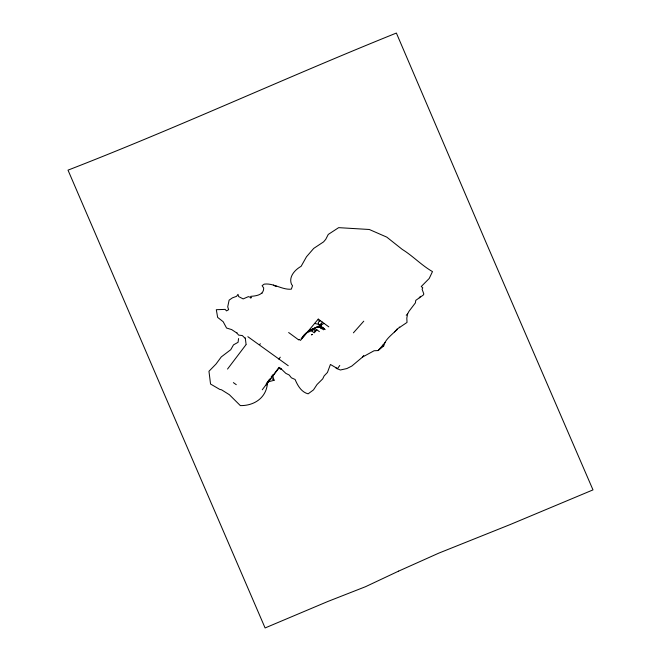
<?xml version="1.0" encoding="UTF-8"?>
<svg xmlns="http://www.w3.org/2000/svg" width="661" height="661" viewBox="0 0 661 661"><rect width="100%" height="100%" fill="white"/><g stroke="black" fill="none" stroke-linecap="round" stroke-linejoin="round"><path stroke-width="0.99" d="M339.771 365.459L337.391 368.772L340.341 370.003L346.851 368.565L351.834 366.054L362.55 357.064L374.068 350.76L378.142 350.553L383.677 345.992C385.239 338.82 392.89 334.259 397.385 328.914L407.019 322.436L406.821 318.032L407.597 313.975L408.952 311.356L415.364 302.928L415.786 300.35L423.28 295.054L423.833 294.013L422.098 289.221L422.767 287.799L421.239 286.535L429.22 278.471L432.476 271.597C421.544 265.325 412.976 256.03 402.268 249.412L386.801 237.134L369.309 229.491L338.655 227.648L328.277 234.424L325.716 239.373L323.576 241.868L313.727 248.404L306.497 256.757L301.135 266.3C294.988 269.746 288.427 276.744 291.484 284.255L292.542 285.709L291.327 289.171C282.148 290.063 273.596 282.867 264.193 284.139L262.103 285.668L263.689 287.989C263.946 294.938 256.237 295.954 250.85 296.335L250.783 298.235M238.571 338.548L238.067 342.315L233.507 344.86L230.755 349.694L221.286 356.907L216.007 364.054L208.959 371.275L210.545 384.033L219.782 389.42L221.526 389.792L229.384 394.724L240.348 405.606C254.642 405.821 266.937 397.377 267.531 382.05L274.084 380.282L272.357 374.878M246.057 344.133L245.264 337.887M271.77 377.489L279.008 367.954L280.875 369.425L281.33 368.83M318.668 327.021L318.04 327.426M267.573 382.033L269.581 379.059M270.762 378.811L266.16 385.066M288.642 332.524L298.698 339.919L299.094 339.39L300.482 340.374L318.247 319.114L328.823 326.865M262.268 389.783L279.099 367.309M246.132 344.53L227.524 369.061M259.864 344.373L260.351 343.72M362.55 357.064L363.773 355.428M278.826 359.088L280.289 357.188M419.248 297.83L420.479 296.343M378.142 350.553L385.156 342.497M394.543 331.946L397.154 329.343M320.378 320.709C315.074 323.345 320.982 327.286 322.279 322.105M323.981 323.378C316.272 328.319 306.183 329.649 301.548 338.606L301.135 338.25M301.581 338.639L306.564 332.913L315.619 328.914L319.37 331.615M271.225 376.836L272.514 375.365M316.875 329.822L314.256 332.83L311.661 330.963L312.099 330.475M266.276 383.537L267.523 382.108M323.642 329.822L319.271 326.84L320.296 325.799L324.427 328.839M320.337 326.03L319.461 327.03C320.585 328.922 322.452 325.435 320.841 327.765M319.569 327.03L320.478 325.997M320.403 327.716L321.444 326.625M322.494 327.666L321.634 328.55L322.593 327.451M322.766 327.649L321.99 328.583M321.981 328.624L322.692 327.815M353.412 332.838L363.773 321.163M406.218 315.223L407.597 313.975M275.844 286.494L276.364 286.147M317.958 327.071L318.693 327.063L318.057 327.468L317.933 327.03M314.843 331.095L315.471 330.674L314.735 330.674L314.859 331.136M278.793 368.458L280.289 368.02L285.849 373.374L289.188 375.002L291.394 377.811L295.095 379.472C297.607 385.462 301.333 392.147 308.133 393.84L313.496 389.883L317.016 384.528L322.725 378.86L324.097 375.969L327.443 372.449L330.426 364.467L337.399 368.557M319.362 326.856L321.866 328.682M236.506 332.772L236.927 332.574M308.266 330.905L321.502 325.055L314.578 323.403M261.83 293.294L262.103 293.22M273.39 285.122L275.026 286.039M251.296 297.657L248.404 296.632L243.149 298.904L238.671 296.599L238.001 294.327L236.597 296.318L232.416 297.855L229.119 300.152L227.715 306.853L228.648 309.67L226.516 310.893L225.137 309.398L216.312 309.695L217.643 317.387L223.17 321.717L226.574 328.038L231.68 329.599L236.977 333.111L238.629 335.11L242.306 335.548L245.14 338.316M233.366 382.62L236.274 384.685M320.197 326.022L325.179 329.608M247.85 336.689L288.246 365.731M271.952 378.637L274.084 380.282M335.499 367.541L337.027 368.764M382.752 345.125L383.727 345.943M396.831 329.244L397.302 329.699M399.244 327.055L399.731 327.583M318.247 319.114L319.602 321.593M320.825 323.807L321.494 325.038M312.298 334.4L311.661 334.805L312.298 334.4M398.575 571.137L365.516 586.704L327.881 601.46L265.094 627.95L160.97 386.47A1024.608 18.508 66.2 0 0 142.024 342.348L93.622 229.615A510.804 9.072 66.2 0 1 74.131 184.369L68.009 170.141C178.61 127.251 286.329 77.345 396.377 33.05L486.339 243.174L592.991 489.892L510.35 524.487L438.83 553.117L398.575 571.137"/></g></svg>
